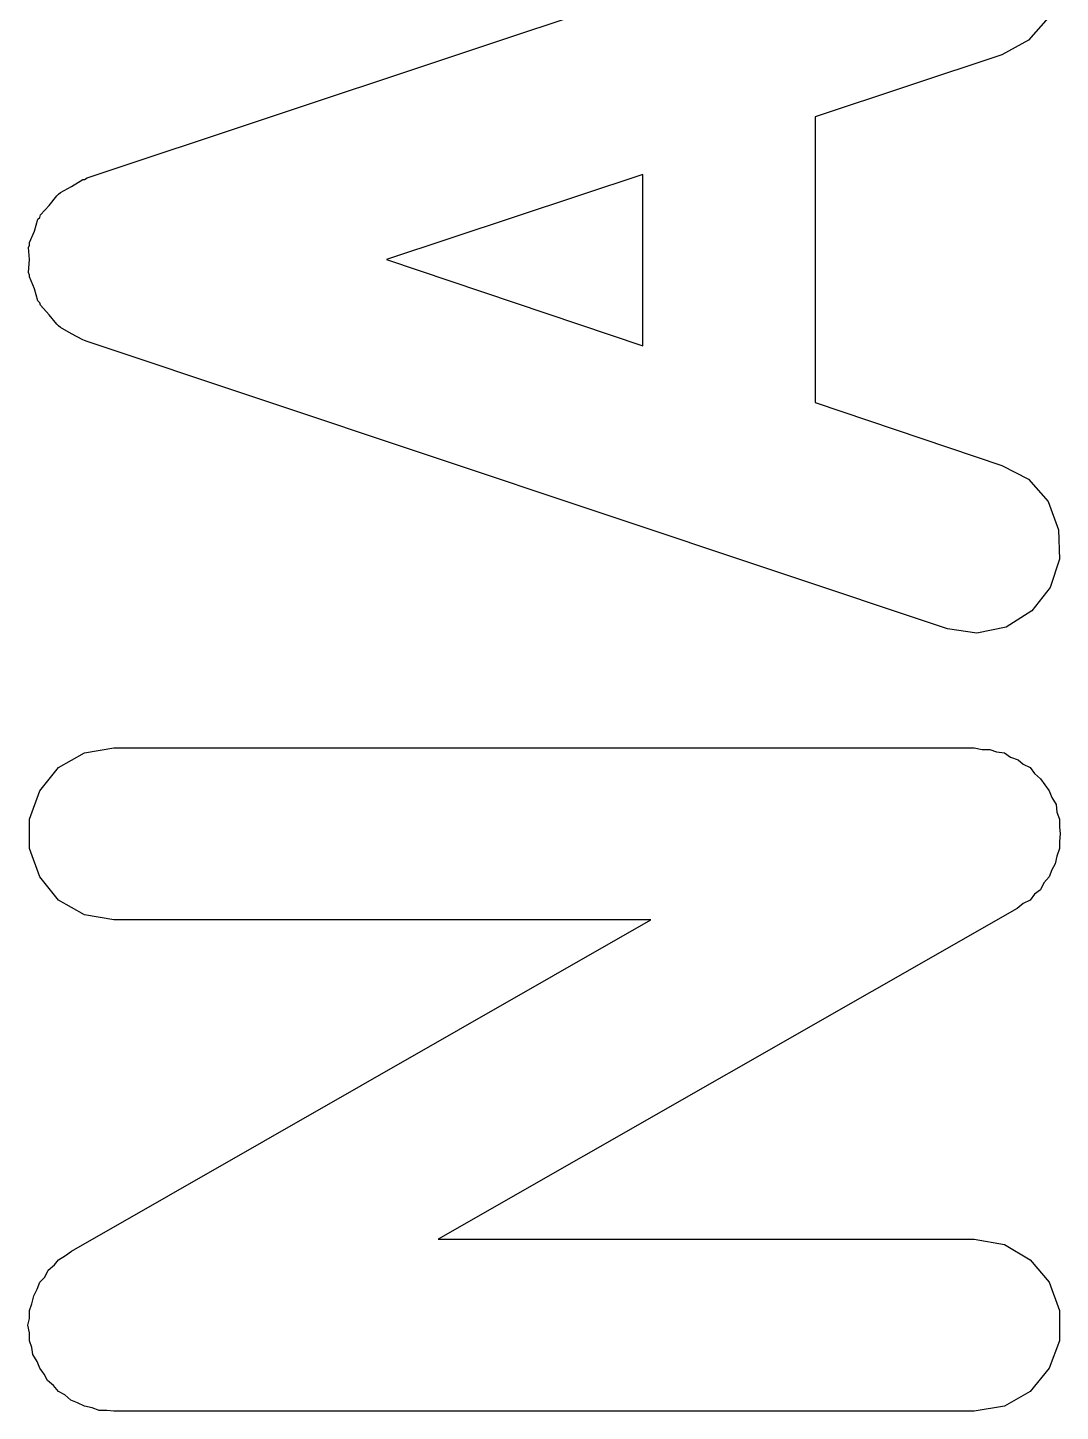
# Model space of a CAD drawing. Extents: x 127.3 to 176.4, y -111.4 to -62.2.
# Drawn here: x 127.622 to 128.822, y -102.421 to -100.814 of the extents above; entities that cross this region are included whole.
import ezdxf

# ---------------------------------------------------------------- set-up
doc = ezdxf.new("R2010")
doc.units = 0
doc.header["$MEASUREMENT"] = 0
doc.layers.add('BLACK', color=7, linetype='CONTINUOUS')

msp = doc.modelspace()

# ---------------------------------------------------------------- linework, layer by layer
at = {"layer": 'Black'}
for p, q in [((127.691, -100.988), (128.691, -100.655)), ((128.808, -100.802), (128.785, -100.828)), ((128.785, -100.828), (128.754, -100.845)), ((128.754, -100.845), (128.537, -100.917)), ((128.537, -100.917), (128.537, -101.249)), ((127.66, -101.005), (127.673, -100.998)), ((127.673, -100.998), (127.686, -100.99)), ((127.686, -100.99), (127.688, -100.99)), ((127.688, -100.99), (127.691, -100.988)), ((128.337, -100.984), (128.039, -101.083)), ((128.337, -101.183), (128.337, -100.984)), ((127.647, -101.02), (127.656, -101.009)), ((127.656, -101.009), (127.658, -101.007)), ((127.658, -101.007), (127.66, -101.005)), ((127.636, -101.034), (127.637, -101.031)), ((127.637, -101.031), (127.647, -101.02)), ((127.63, -101.05), (127.634, -101.036)), ((127.634, -101.036), (127.636, -101.034)), ((127.624, -101.063), (127.63, -101.05)), ((127.624, -101.066), (127.624, -101.063)), ((127.623, -101.069), (127.624, -101.066)), ((127.624, -101.083), (127.623, -101.069)), ((127.623, -101.098), (127.624, -101.083)), ((128.039, -101.083), (128.337, -101.183)), ((127.624, -101.101), (127.623, -101.098)), ((127.624, -101.103), (127.624, -101.101)), ((127.63, -101.117), (127.624, -101.103)), ((127.634, -101.131), (127.63, -101.117)), ((127.636, -101.133), (127.634, -101.131)), ((127.637, -101.136), (127.636, -101.133)), ((127.647, -101.147), (127.637, -101.136)), ((127.656, -101.158), (127.647, -101.147)), ((127.658, -101.16), (127.656, -101.158)), ((127.66, -101.162), (127.658, -101.16)), ((127.673, -101.169), (127.66, -101.162)), ((127.686, -101.176), (127.673, -101.169)), ((127.688, -101.177), (127.686, -101.176)), ((127.691, -101.178), (127.688, -101.177)), ((128.691, -101.512), (127.691, -101.178)), ((128.537, -101.249), (128.754, -101.322)), ((128.754, -101.322), (128.785, -101.338)), ((128.785, -101.338), (128.808, -101.364)), ((128.808, -101.364), (128.82, -101.397)), ((128.82, -101.397), (128.821, -101.431)), ((128.821, -101.431), (128.81, -101.464)), ((128.81, -101.464), (128.789, -101.491)), ((128.789, -101.491), (128.759, -101.51)), ((128.725, -101.517), (128.691, -101.512)), ((128.759, -101.51), (128.725, -101.517)), ((127.658, -101.673), (127.688, -101.656)), ((127.688, -101.656), (127.722, -101.65)), ((127.722, -101.65), (128.722, -101.65)), ((128.722, -101.65), (128.731, -101.652)), ((128.731, -101.652), (128.74, -101.652)), ((128.74, -101.652), (128.748, -101.655)), ((128.748, -101.655), (128.757, -101.656)), ((128.757, -101.656), (128.764, -101.661)), ((127.636, -101.7), (127.658, -101.673)), ((128.764, -101.661), (128.773, -101.664)), ((128.773, -101.664), (128.779, -101.669)), ((128.779, -101.669), (128.787, -101.673)), ((128.787, -101.673), (128.792, -101.68)), ((128.792, -101.68), (128.799, -101.686)), ((128.799, -101.686), (128.804, -101.693)), ((127.624, -101.733), (127.636, -101.7)), ((128.804, -101.693), (128.809, -101.7)), ((128.809, -101.7), (128.812, -101.708)), ((128.812, -101.708), (128.817, -101.716)), ((128.817, -101.716), (128.818, -101.725)), ((127.624, -101.767), (127.624, -101.733)), ((128.818, -101.725), (128.821, -101.733)), ((128.821, -101.733), (128.821, -101.742)), ((128.821, -101.742), (128.822, -101.75)), ((128.822, -101.75), (128.821, -101.759)), ((127.636, -101.8), (127.624, -101.767)), ((128.821, -101.767), (128.818, -101.776)), ((128.821, -101.759), (128.821, -101.767)), ((128.816, -101.785), (128.812, -101.792)), ((128.818, -101.776), (128.816, -101.785)), ((127.658, -101.827), (127.636, -101.8)), ((128.809, -101.8), (128.803, -101.807)), ((128.812, -101.792), (128.809, -101.8)), ((128.799, -101.815), (128.792, -101.82)), ((128.803, -101.807), (128.799, -101.815)), ((127.688, -101.844), (127.658, -101.827)), ((128.779, -101.831), (128.772, -101.837)), ((128.787, -101.827), (128.779, -101.831)), ((128.792, -101.82), (128.787, -101.827)), ((127.673, -102.235), (128.346, -101.85)), ((127.722, -101.85), (127.688, -101.844)), ((128.346, -101.85), (127.722, -101.85)), ((128.772, -101.837), (128.099, -102.221)), ((127.666, -102.24), (127.673, -102.235)), ((128.099, -102.221), (128.722, -102.221)), ((128.722, -102.221), (128.757, -102.227)), ((128.757, -102.227), (128.787, -102.245)), ((127.646, -102.257), (127.653, -102.251)), ((127.653, -102.251), (127.658, -102.245)), ((127.658, -102.245), (127.666, -102.24)), ((128.787, -102.245), (128.809, -102.271)), ((127.636, -102.271), (127.642, -102.265)), ((127.642, -102.265), (127.646, -102.257)), ((127.629, -102.287), (127.633, -102.279)), ((127.633, -102.279), (127.636, -102.271)), ((128.809, -102.271), (128.821, -102.304)), ((127.624, -102.304), (127.627, -102.296)), ((127.627, -102.296), (127.629, -102.287)), ((127.622, -102.321), (127.624, -102.313)), ((127.624, -102.313), (127.624, -102.304)), ((128.821, -102.304), (128.821, -102.339)), ((127.624, -102.33), (127.622, -102.321)), ((127.624, -102.339), (127.624, -102.33)), ((127.627, -102.347), (127.624, -102.339)), ((127.628, -102.355), (127.627, -102.347)), ((128.821, -102.339), (128.809, -102.371)), ((127.633, -102.363), (127.628, -102.355)), ((127.636, -102.371), (127.633, -102.363)), ((127.641, -102.378), (127.636, -102.371)), ((127.645, -102.385), (127.641, -102.378)), ((128.809, -102.371), (128.787, -102.398)), ((127.652, -102.391), (127.645, -102.385)), ((127.658, -102.398), (127.652, -102.391)), ((127.665, -102.402), (127.658, -102.398)), ((127.672, -102.408), (127.665, -102.402)), ((127.68, -102.411), (127.672, -102.408)), ((127.688, -102.415), (127.68, -102.411)), ((128.787, -102.398), (128.757, -102.415)), ((127.697, -102.417), (127.688, -102.415)), ((127.705, -102.42), (127.697, -102.417)), ((127.714, -102.42), (127.705, -102.42)), ((127.722, -102.421), (127.714, -102.42)), ((128.722, -102.421), (127.722, -102.421)), ((128.757, -102.415), (128.722, -102.421))]:
    msp.add_line(p, q, dxfattribs=at)

doc.saveas('drawing.dxf')
